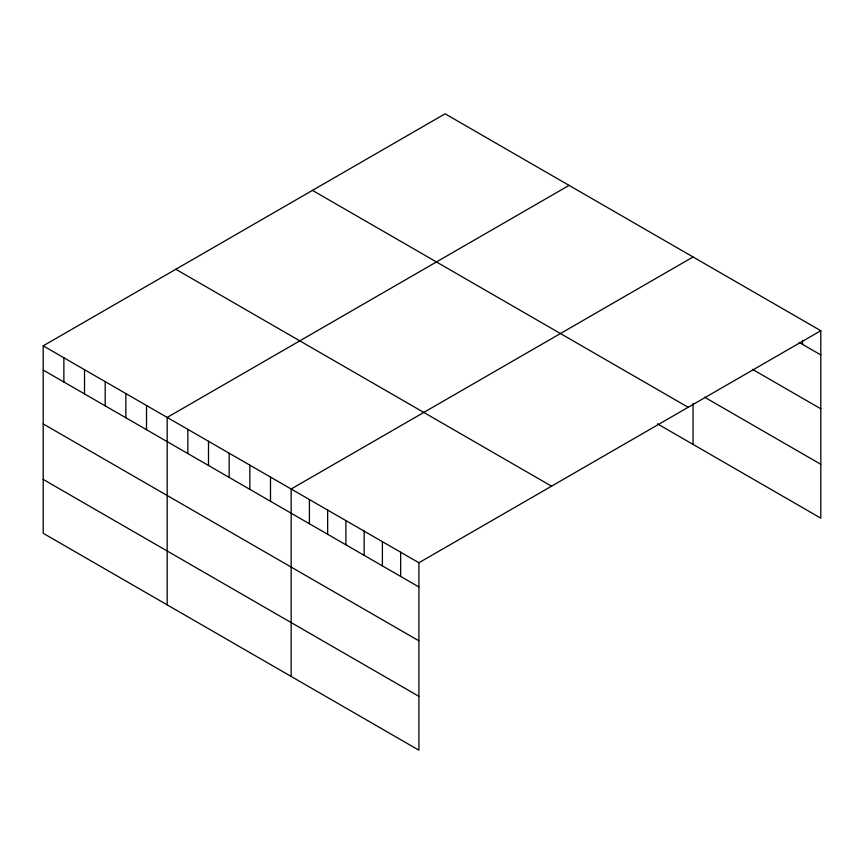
<?xml version="1.0" encoding="UTF-8"?>
<svg xmlns="http://www.w3.org/2000/svg" width="864" height="864" viewBox="0 0 864 864"><rect width="100%" height="100%" fill="white"/><g stroke="black" fill="none" stroke-linecap="round" stroke-linejoin="round"><path stroke-width="1.3" d="M43.2 345.848L418.9 562.756L418.9 750.19L43.2 533.282L43.2 345.848L445.1 113.81L820.8 330.718L820.8 518.152L657.482 423.857M569.084 185.382L167.184 417.42L167.184 604.865M693.068 256.964L291.157 489.002L291.157 676.447M418.9 562.756L820.8 330.718M799.135 342.414L820.8 354.92M752.371 369.284L820.8 408.791M704.473 397.127L820.8 464.292M312.476 190.382L688.176 407.29M175.824 269.276L551.524 486.173M43.2 370.062L418.9 586.958M43.2 423.922L418.9 640.829M43.2 479.423L418.9 696.33M802.548 340.351L802.548 344.39M693.068 403.369L693.068 444.409M400.648 552.215L400.648 576.428M382.396 541.685L382.396 565.888M364.154 531.144L364.154 555.358M345.902 520.614L345.902 544.817M327.65 510.073L327.65 534.287M309.409 499.543L309.409 523.746M270.497 477.068L270.497 501.282M249.836 465.145L249.836 489.359M229.165 453.211L229.165 477.425M208.505 441.288L208.505 465.491M187.844 429.354L187.844 453.568M146.513 405.497L146.513 429.71M125.852 393.563L125.852 417.776M105.192 381.64L105.192 405.842M84.532 369.706L84.532 393.919M63.86 357.772L63.86 381.985"/></g></svg>
